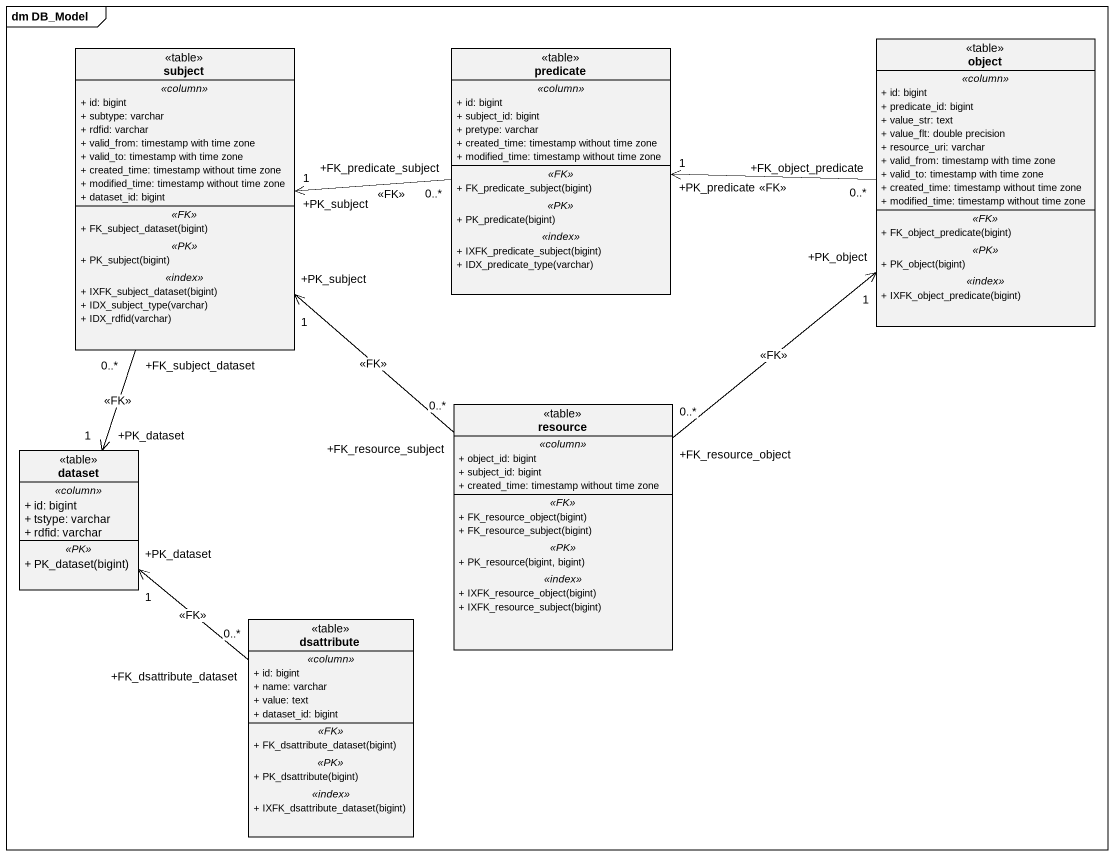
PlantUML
@startuml
mainframe dm DB_Model
hide circle
hide empty members
skinparam classAttributeIconSize 0
class subject <<table>> {
  .. <<column>> ..
  + id: bigint
  + subtype: varchar
  + rdfid: varchar
  + valid_from: timestamp with time zone
  + valid_to: timestamp with time zone
  + created_time: timestamp without time zone
  + modified_time: timestamp without time zone
  + dataset_id: bigint
  .. <<FK>> ..
  + FK_subject_dataset(bigint)
  .. <<PK>> ..
  + PK_subject(bigint)
  .. <<index>> ..
  + IXFK_subject_dataset(bigint)
  + IDX_subject_type(varchar)
  + IDX_rdfid(varchar)
}
class predicate <<table>> {
  .. <<column>> ..
  + id: bigint
  + subject_id: bigint
  + pretype: varchar
  + created_time: timestamp without time zone
  + modified_time: timestamp without time zone
  .. <<FK>> ..
  + FK_predicate_subject(bigint)
  .. <<PK>> ..
  + PK_predicate(bigint)
  .. <<index>> ..
  + IXFK_predicate_subject(bigint)
  + IDX_predicate_type(varchar)
}
class "object" as object_ <<table>> {
  .. <<column>> ..
  + id: bigint
  + predicate_id: bigint
  + value_str: text
  + value_flt: double precision
  + resource_uri: varchar
  + valid_from: timestamp with time zone
  + valid_to: timestamp with time zone
  + created_time: timestamp without time zone
  + modified_time: timestamp without time zone
  .. <<FK>> ..
  + FK_object_predicate(bigint)
  .. <<PK>> ..
  + PK_object(bigint)
  .. <<index>> ..
  + IXFK_object_predicate(bigint)
}
class resource <<table>> {
  .. <<column>> ..
  + object_id: bigint
  + subject_id: bigint
  + created_time: timestamp without time zone
  .. <<FK>> ..
  + FK_resource_object(bigint)
  + FK_resource_subject(bigint)
  .. <<PK>> ..
  + PK_resource(bigint, bigint)
  .. <<index>> ..
  + IXFK_resource_object(bigint)
  + IXFK_resource_subject(bigint)
}
class dataset <<table>> {
  .. <<column>> ..
  + id: bigint
  + tstype: varchar
  + rdfid: varchar
  .. <<PK>> ..
  + PK_dataset(bigint)
}
class dsattribute <<table>> {
  .. <<column>> ..
  + id: bigint
  + name: varchar
  + value: text
  + dataset_id: bigint
  .. <<FK>> ..
  + FK_dsattribute_dataset(bigint)
  .. <<PK>> ..
  + PK_dsattribute(bigint)
  .. <<index>> ..
  + IXFK_dsattribute_dataset(bigint)
}
subject "+FK_subject_dataset\n0..*" --> "+PK_dataset\n1" dataset : <<FK>>
predicate "+FK_predicate_subject\n0..*" -left-> "+PK_subject\n1" subject : <<FK>>
object_ "+FK_object_predicate\n0..*" -left-> "+PK_predicate\n1" predicate : <<FK>>
resource "+FK_resource_subject\n0..*" -up-> "+PK_subject\n1" subject : <<FK>>
resource "+FK_resource_object\n0..*" -up-> "+PK_object\n1" object_ : <<FK>>
dsattribute "+FK_dsattribute_dataset\n0..*" -up-> "+PK_dataset\n1" dataset : <<FK>>
@enduml
